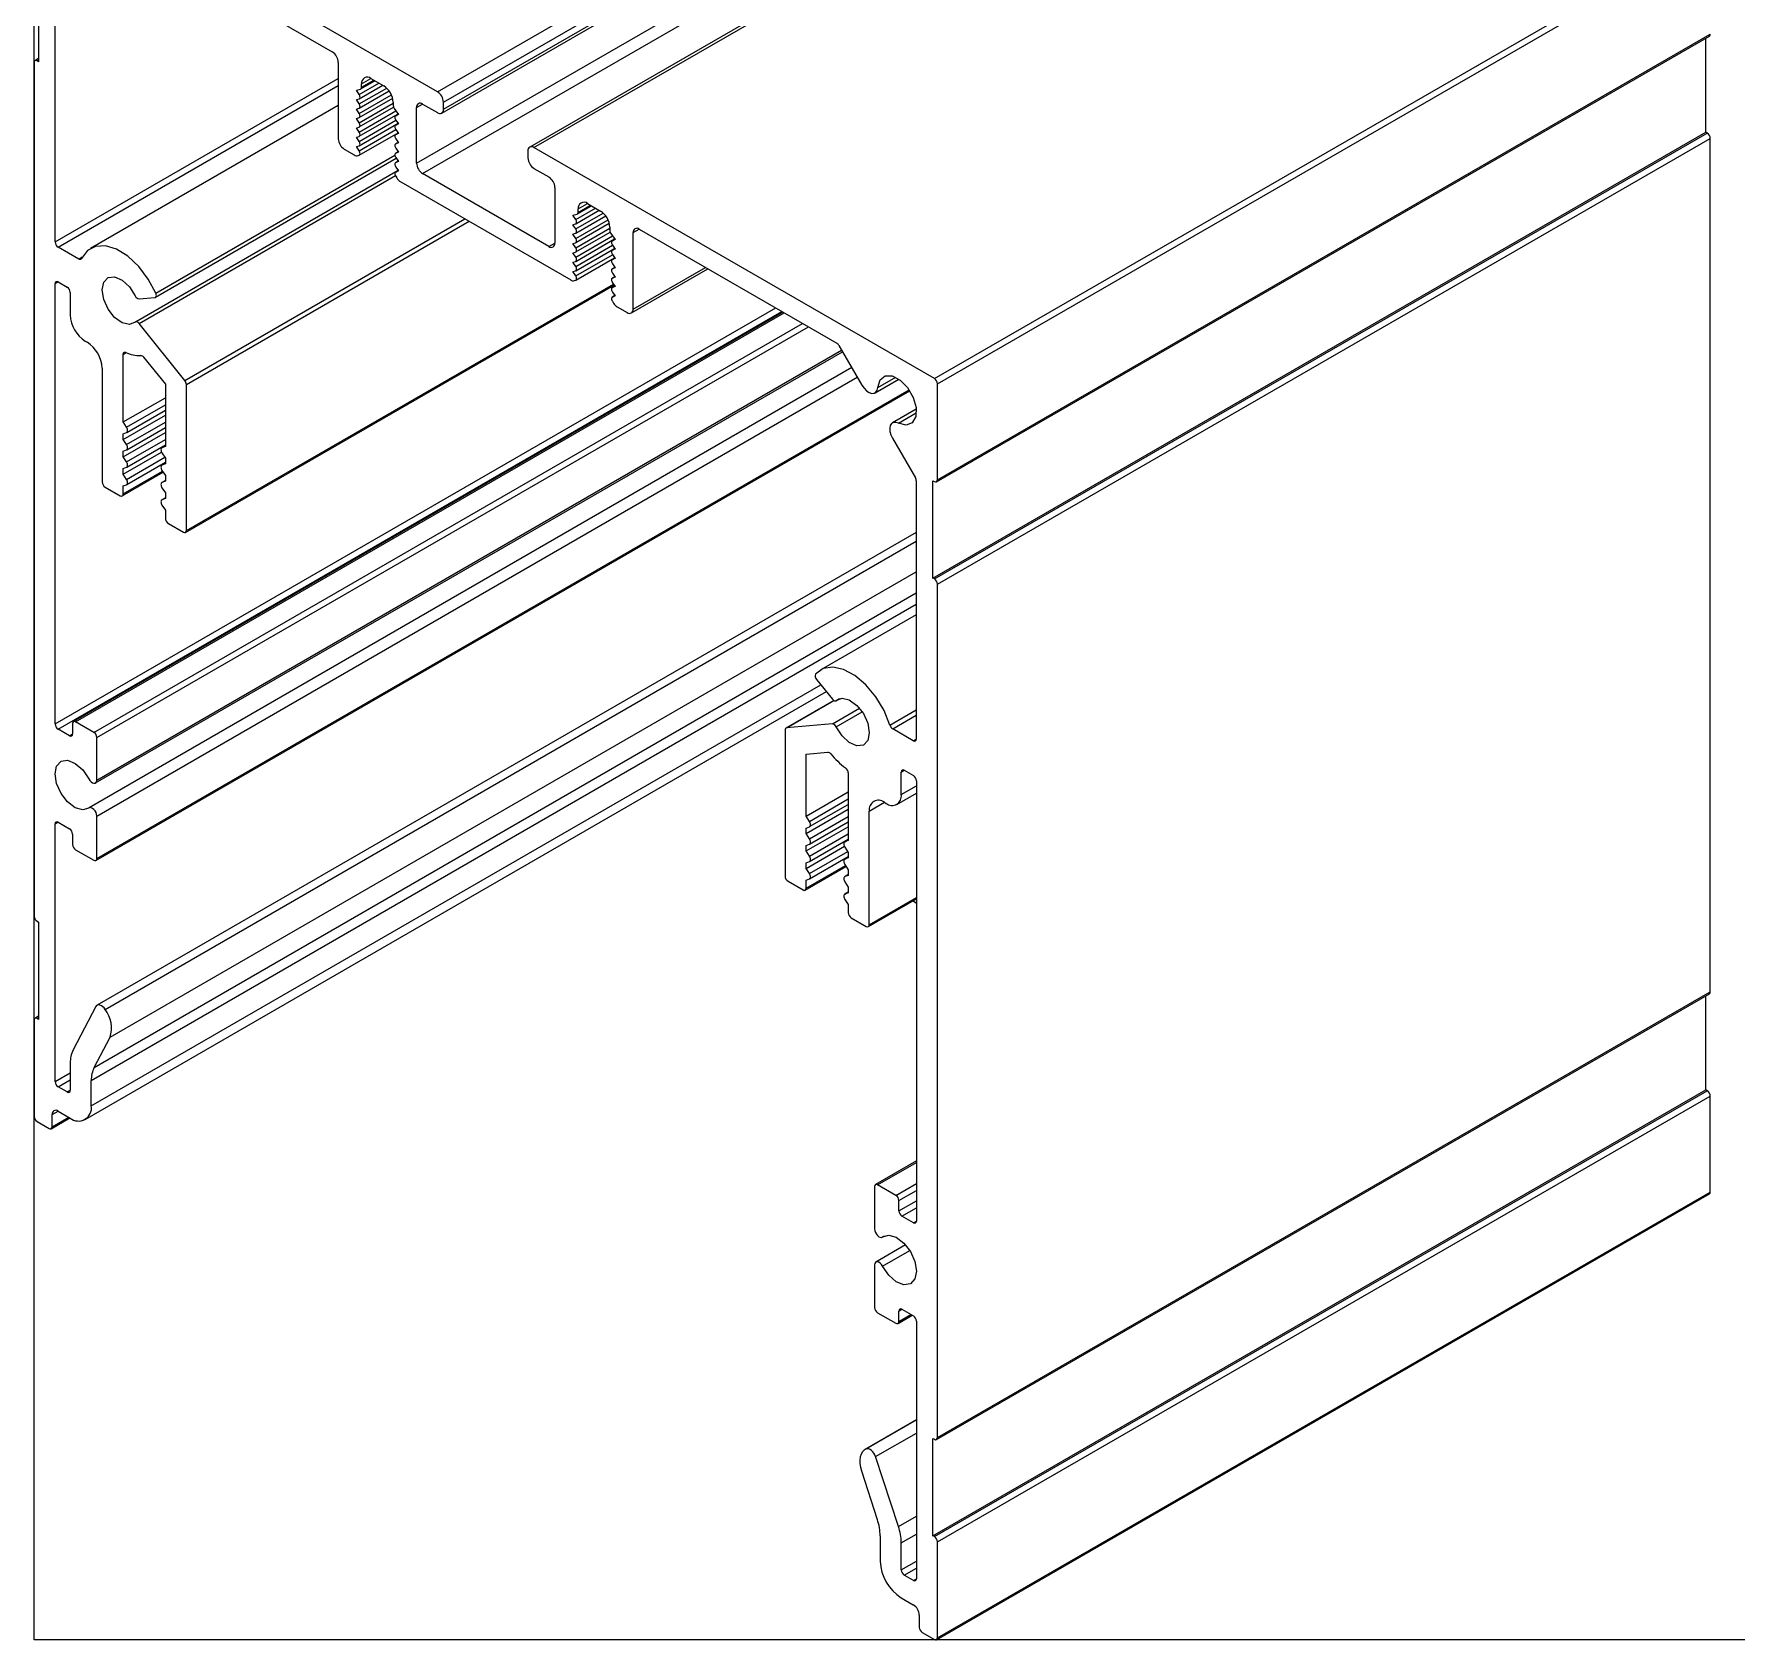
# Model space of a CAD drawing. Extents: x 0 to 6.26, y -8.99 to 0.
# Drawn here: x 0 to 3.999, y -8.991 to -5.219 of the extents above; entities that cross this region are included whole.
import ezdxf

# ---------------------------------------------------------------- set-up
doc = ezdxf.new("R2010")
doc.units = 0
doc.header["$LTSCALE"] = 0.5
doc.header["$MEASUREMENT"] = 0
doc.layers.add('Housing', color=150, linetype='CONTINUOUS')
doc.layers.add('Text-Unprinted', color=131, linetype='CONTINUOUS', plot=False)

msp = doc.modelspace()

# ---------------------------------------------------------------- linework, layer by layer
at = {"layer": 'Housing', "linetype": 'Continuous', "lineweight": 25, "transparency": 16777216}
for p, q in [((0.9473, -5.3548), (0.0071, -4.8121)), ((2.3419, -4.8054), (1.164, -5.4847)), ((1.174, -5.4857), (2.3476, -4.8086)), ((0.9473, -5.3548), (1.8378, -4.8411)), ((0.9614, -5.3793), (1.8366, -4.8744)), ((0.9573, -5.4048), (1.8339, -4.8991)), ((0.9614, -5.3957), (1.8373, -4.8903)), ((0.2362, -4.9933), (0.7003, -5.2612)), ((2.1142, -6.0285), (3.9294, -4.9816)), ((2.1213, -6.0407), (3.9364, -4.9938)), ((0.0106, -5.0558), (0.0106, -5.2844)), ((0.8982, -5.5225), (1.7245, -5.0458)), ((0.9124, -5.547), (1.7346, -5.0726)), ((0.0494, -5.7074), (0.0494, -5.1012)), ((2.1192, -6.2707), (3.9344, -5.2238)), ((2.1213, -6.2661), (3.9364, -5.2192)), ((3.9258, -5.4499), (3.9258, -5.2287)), ((0.0106, -5.277), (0.0021, -5.2819)), ((0, -5.2865), (0, -7.2907)), ((0.0071, -5.2824), (0.0106, -5.2803)), ((0.0106, -5.2844), (0.0071, -5.2824)), ((0.7144, -5.2857), (0.7144, -5.4653)), ((0.0494, -5.7074), (0.7144, -5.3235)), ((0.0565, -5.7196), (0.7144, -5.3398)), ((0.7568, -5.3512), (0.7669, -5.3483)), ((0.7634, -5.3613), (0.7568, -5.3512)), ((0.7634, -5.3613), (0.81, -5.3344)), ((0.7634, -5.3834), (0.8281, -5.346)), ((0.7637, -5.3712), (0.8187, -5.3394)), ((0.7637, -5.3932), (0.8339, -5.3527)), ((0.7675, -5.348), (0.8005, -5.329)), ((0.7691, -5.3362), (0.7911, -5.3235)), ((0.7691, -5.3443), (0.7981, -5.3276)), ((0.7691, -5.3443), (0.7691, -5.3362)), ((0.7911, -5.3235), (0.8216, -5.3411)), ((0.7144, -5.3867), (0.1325, -5.7226)), ((0.7568, -5.3733), (0.7631, -5.3714)), ((0.7634, -5.3834), (0.7568, -5.3733)), ((0.7568, -5.3953), (0.7631, -5.3935)), ((0.7634, -5.4054), (0.7568, -5.3953)), ((0.7634, -5.4054), (0.8392, -5.3616)), ((0.7634, -5.4275), (0.8435, -5.3812)), ((0.7637, -5.4152), (0.8422, -5.3699)), ((0.7637, -5.4373), (0.8442, -5.3908)), ((0.8435, -5.3791), (0.8435, -5.3873)), ((0.8458, -5.3938), (0.8558, -5.4084)), ((0.8982, -5.3918), (0.9124, -5.3837)), ((0.8982, -5.5225), (0.8982, -5.3918)), ((0.9124, -5.3837), (0.9473, -5.4038)), ((0.9614, -5.3957), (0.9614, -5.3793)), ((0.7568, -5.4173), (0.7631, -5.4155)), ((0.7634, -5.4275), (0.7568, -5.4173)), ((0.7568, -5.4394), (0.7631, -5.4375)), ((0.7634, -5.4495), (0.8498, -5.3996)), ((0.7634, -5.4716), (0.8498, -5.4217)), ((0.7637, -5.4593), (0.8547, -5.4068)), ((0.7637, -5.4814), (0.8547, -5.4288)), ((0.8552, -5.4075), (0.8489, -5.4111)), ((0.8552, -5.4295), (0.8489, -5.4331)), ((0.8493, -5.4109), (0.8552, -5.4075)), ((0.8558, -5.4084), (0.8493, -5.4109)), ((0.8493, -5.433), (0.8552, -5.4295)), ((0.8558, -5.4304), (0.8493, -5.433)), ((0.8495, -5.4213), (0.8558, -5.4304)), ((0.7634, -5.4495), (0.7568, -5.4394)), ((0.7568, -5.4614), (0.7631, -5.4596)), ((0.7634, -5.4716), (0.7568, -5.4614)), ((0.7634, -5.4936), (0.8498, -5.4437)), ((0.7637, -5.5034), (0.8547, -5.4509)), ((0.8552, -5.4516), (0.8489, -5.4552)), ((0.8552, -5.4736), (0.8489, -5.4772)), ((0.8493, -5.455), (0.8552, -5.4516)), ((0.8558, -5.4524), (0.8493, -5.455)), ((0.8493, -5.4771), (0.8552, -5.4736)), ((0.8558, -5.4745), (0.8493, -5.4771)), ((0.8495, -5.4433), (0.8558, -5.4524)), ((0.8495, -5.4654), (0.8558, -5.4745)), ((2.1107, -6.4968), (3.9258, -5.4499)), ((2.1142, -6.4988), (3.9294, -5.4519)), ((2.1213, -6.5111), (3.9364, -5.4642)), ((3.9294, -5.4519), (3.9258, -5.4499)), ((3.9364, -7.4684), (3.9364, -5.4642)), ((0.2851, -5.8375), (0.8506, -5.511)), ((0.2859, -5.8276), (0.8473, -5.5035)), ((0.7285, -5.4898), (0.7517, -5.5032)), ((0.7568, -5.4835), (0.7631, -5.4816)), ((0.7634, -5.4936), (0.7568, -5.4835)), ((0.7608, -5.5046), (0.7634, -5.5036)), ((0.8552, -5.4956), (0.8489, -5.4993)), ((0.8552, -5.5177), (0.8489, -5.5213)), ((0.8493, -5.4991), (0.8552, -5.4957)), ((0.8558, -5.4965), (0.8493, -5.4991)), ((0.8493, -5.5212), (0.8552, -5.5177)), ((0.8558, -5.5186), (0.8493, -5.5212)), ((0.8495, -5.4874), (0.8558, -5.4965)), ((0.8495, -5.5095), (0.8558, -5.5186)), ((1.1599, -5.4939), (1.1599, -5.5102)), ((2.1142, -6.0285), (1.174, -5.4857)), ((0.855, -5.5394), (0.2381, -5.8955)), ((0.2466, -5.8991), (0.8484, -5.5517)), ((0.8552, -5.5397), (0.8489, -5.5434)), ((0.8493, -5.5432), (0.8552, -5.5398)), ((0.8558, -5.5406), (0.8493, -5.5432)), ((0.8493, -5.5532), (0.8519, -5.5572)), ((0.8495, -5.5315), (0.8558, -5.5406)), ((1.2089, -5.7182), (0.9124, -5.547)), ((1.174, -5.5347), (1.2089, -5.5549)), ((0.861, -5.5663), (1.2604, -5.7968)), ((1.2231, -5.5794), (1.2231, -5.71)), ((1.272, -5.655), (1.3186, -5.6281)), ((1.2724, -5.6648), (1.3273, -5.6331)), ((1.2762, -5.6417), (1.3092, -5.6226)), ((1.2778, -5.6298), (1.2997, -5.6172)), ((1.2778, -5.638), (1.3068, -5.6213)), ((1.2778, -5.638), (1.2778, -5.6298)), ((1.2997, -5.6172), (1.3303, -5.6348)), ((0.3543, -6.033), (1.0118, -5.6534)), ((0.3578, -6.0421), (1.0215, -5.6589)), ((1.2655, -5.6449), (1.2756, -5.6419)), ((1.272, -5.655), (1.2655, -5.6449)), ((1.2655, -5.6669), (1.2718, -5.6651)), ((1.272, -5.677), (1.2655, -5.6669)), ((1.272, -5.677), (1.3367, -5.6397)), ((1.272, -5.6991), (1.3479, -5.6553)), ((1.272, -5.7211), (1.3522, -5.6748)), ((1.2724, -5.6869), (1.3426, -5.6463)), ((1.2724, -5.7089), (1.3509, -5.6636)), ((1.3522, -5.6727), (1.3522, -5.6809)), ((1.4069, -5.6855), (1.4211, -5.6773)), ((1.4211, -5.6773), (1.8851, -5.9452)), ((1.2089, -5.7182), (1.2231, -5.71)), ((1.2655, -5.689), (1.2718, -5.6871)), ((1.272, -5.6991), (1.2655, -5.689)), ((1.2655, -5.711), (1.2718, -5.7092)), ((1.272, -5.7211), (1.2655, -5.711)), ((1.272, -5.7432), (1.3585, -5.6933)), ((1.272, -5.7652), (1.3585, -5.7153)), ((1.2724, -5.7309), (1.3529, -5.6845)), ((1.2724, -5.753), (1.3634, -5.7004)), ((1.3544, -5.6874), (1.3645, -5.702)), ((1.3639, -5.7011), (1.3576, -5.7047)), ((1.358, -5.7046), (1.3639, -5.7011)), ((1.3645, -5.702), (1.358, -5.7046)), ((1.3582, -5.7149), (1.3645, -5.7241)), ((1.4069, -5.8651), (1.4069, -5.6855)), ((0.1049, -5.7476), (0.0565, -5.7196)), ((0.1049, -5.7476), (0.1133, -5.7427)), ((1.2655, -5.733), (1.2718, -5.7312)), ((1.272, -5.7432), (1.2655, -5.733)), ((1.2655, -5.7551), (1.2718, -5.7532)), ((1.272, -5.7652), (1.2655, -5.7551)), ((1.272, -5.7873), (1.3585, -5.7374)), ((1.2724, -5.775), (1.3634, -5.7225)), ((1.2724, -5.7971), (1.3634, -5.7445)), ((1.3639, -5.7232), (1.3576, -5.7268)), ((1.3639, -5.7452), (1.3576, -5.7488)), ((1.358, -5.7266), (1.3639, -5.7232)), ((1.3645, -5.7241), (1.358, -5.7266)), ((1.358, -5.7487), (1.3639, -5.7452)), ((1.3645, -5.7461), (1.358, -5.7487)), ((1.3582, -5.737), (1.3645, -5.7461)), ((1.2655, -5.7771), (1.2718, -5.7753)), ((1.272, -5.7873), (1.2655, -5.7771)), ((1.2694, -5.7983), (1.272, -5.7973)), ((1.3639, -5.7673), (1.3576, -5.7709)), ((1.3639, -5.7893), (1.3576, -5.7929)), ((1.358, -5.7707), (1.3639, -5.7673)), ((1.3645, -5.7681), (1.358, -5.7707)), ((1.358, -5.7928), (1.3639, -5.7893)), ((1.3645, -5.7902), (1.358, -5.7928)), ((1.3582, -5.759), (1.3645, -5.7681)), ((1.3582, -5.7811), (1.3645, -5.7902)), ((1.4028, -5.8743), (1.5825, -5.7705)), ((1.4069, -5.8651), (1.5767, -5.7671)), ((0.0494, -5.8053), (0.0565, -5.8013)), ((0.0494, -6.8393), (0.0494, -5.8053)), ((0.0565, -5.8013), (0.0778, -5.8135)), ((0.0849, -5.8258), (0.0849, -5.8789)), ((0.2466, -5.8413), (0.2836, -5.838)), ((0.3557, -6.3897), (1.3621, -5.8087)), ((0.3578, -6.3851), (1.3604, -5.8063)), ((1.3639, -5.8113), (1.3576, -5.815)), ((1.3639, -5.8334), (1.3576, -5.837)), ((1.358, -5.8148), (1.3639, -5.8114)), ((1.3645, -5.8122), (1.358, -5.8148)), ((1.358, -5.8368), (1.3639, -5.8334)), ((1.3645, -5.8343), (1.358, -5.8368)), ((1.3582, -5.8031), (1.3645, -5.8122)), ((1.3582, -5.8252), (1.3645, -5.8343)), ((0.0494, -6.8393), (1.7416, -5.8624)), ((0.0565, -6.8515), (1.7558, -5.8705)), ((1.7585, -5.8721), (0.0925, -6.8339)), ((0.0975, -6.8344), (1.7614, -5.8738)), ((1.358, -5.8469), (1.3606, -5.8509)), ((1.3696, -5.8599), (1.3928, -5.8733)), ((0.1403, -6.8592), (1.8043, -5.8986)), ((0.1474, -6.8714), (1.8185, -5.9067)), ((0.3543, -6.033), (0.2466, -5.8991)), ((0.1202, -5.9401), (0.1245, -5.9425)), ((1.8901, -5.9505), (1.9441, -6.0439)), ((0.1443, -6.978), (1.8986, -5.9652)), ((0.1474, -6.9711), (1.8964, -5.9614)), ((0.2093, -5.9714), (0.2164, -5.9673)), ((0.2093, -6.1303), (0.2093, -5.9714)), ((0.2573, -5.9784), (0.3083, -6.0418)), ((1.9202, -6.0027), (0.1293, -7.0366)), ((0.1474, -7.0557), (1.9331, -6.0249)), ((0.1598, -6.0038), (0.1598, -6.2708)), ((1.9751, -6.0618), (2.0309, -6.0296)), ((1.9814, -6.0494), (2.0234, -6.0252)), ((0.1453, -7.16), (2.0563, -6.0568)), ((0.1474, -7.1554), (2.0547, -6.0544)), ((0.2093, -6.1303), (0.3083, -6.0732)), ((0.3083, -6.0418), (0.3083, -6.1875)), ((0.3578, -6.3851), (0.3578, -6.0421)), ((2.1213, -6.2661), (2.1213, -6.0407)), ((0.2093, -6.1712), (0.3083, -6.114)), ((0.2172, -6.1425), (0.3083, -6.0899)), ((0.2176, -6.1548), (0.3083, -6.1025)), ((2.0716, -6.1002), (2.0158, -6.1324)), ((2.0298, -6.1331), (2.0717, -6.1089)), ((0.2172, -6.1425), (0.2093, -6.1303)), ((0.2093, -6.212), (0.3083, -6.1548)), ((0.2093, -6.1581), (0.2172, -6.155)), ((0.2093, -6.1712), (0.2093, -6.1581)), ((0.2172, -6.1833), (0.3083, -6.1307)), ((0.2176, -6.1956), (0.3083, -6.1433)), ((0.2172, -6.1833), (0.2093, -6.1712)), ((0.2093, -6.1989), (0.2172, -6.1959)), ((0.2172, -6.2242), (0.3083, -6.1716)), ((0.2176, -6.2365), (0.3083, -6.1841)), ((0.3083, -6.186), (0.3, -6.1908)), ((0.3004, -6.1906), (0.3083, -6.186)), ((0.3083, -6.1875), (0.3004, -6.1906)), ((2.0158, -6.1682), (2.0698, -6.2617)), ((0.2093, -6.212), (0.2093, -6.1989)), ((0.2093, -6.2528), (0.2992, -6.2009)), ((0.2172, -6.2242), (0.2093, -6.212)), ((0.2093, -6.2398), (0.2172, -6.2367)), ((0.2172, -6.265), (0.3069, -6.2132)), ((0.2176, -6.2773), (0.3083, -6.2249)), ((0.3083, -6.2268), (0.3, -6.2316)), ((0.3004, -6.2031), (0.3083, -6.2153)), ((0.3004, -6.2314), (0.3083, -6.2269)), ((0.3083, -6.2283), (0.3004, -6.2314)), ((0.3083, -6.2153), (0.3083, -6.2283)), ((0.2072, -6.3039), (0.3034, -6.2485)), ((0.2093, -6.2528), (0.2093, -6.2398)), ((0.2093, -6.2994), (0.3018, -6.246)), ((0.2172, -6.265), (0.2093, -6.2528)), ((0.2093, -6.2806), (0.2172, -6.2775)), ((0.3083, -6.2676), (0.3, -6.2724)), ((0.3004, -6.2439), (0.3083, -6.2561)), ((0.3004, -6.2722), (0.3083, -6.2677)), ((0.3083, -6.2691), (0.3004, -6.2722)), ((0.3083, -6.2561), (0.3083, -6.2691)), ((2.0718, -6.2686), (2.0718, -6.8749)), ((2.1107, -6.2682), (2.1142, -6.2702)), ((2.1107, -6.4968), (2.1107, -6.2682)), ((0.1669, -6.283), (0.2022, -6.3035)), ((0.2093, -6.2994), (0.2093, -6.2806)), ((0.3083, -6.3085), (0.3, -6.3133)), ((0.3004, -6.2847), (0.3083, -6.2969)), ((0.3004, -6.3131), (0.3083, -6.3085)), ((0.3083, -6.31), (0.3004, -6.3131)), ((0.3083, -6.2969), (0.3083, -6.31)), ((0.3004, -6.3256), (0.3083, -6.3377)), ((0.3083, -6.3377), (0.3083, -6.3565)), ((2.0718, -6.3895), (0.148, -7.5002)), ((0.3154, -6.3688), (0.3507, -6.3892)), ((0.1669, -7.5101), (2.0718, -6.4104)), ((0.1784, -7.5752), (2.0718, -6.4822)), ((2.1142, -6.4988), (2.1107, -6.4968)), ((2.1213, -8.5153), (2.1213, -6.5111)), ((0.1344, -7.677), (2.0718, -6.5585)), ((0.141, -7.6463), (2.0718, -6.5317)), ((2.0718, -6.5829), (1.8473, -6.7125)), ((0.1344, -7.7365), (1.8476, -6.7474)), ((1.8377, -6.7352), (1.8747, -6.7811)), ((0.1198, -7.7685), (1.8606, -6.7636)), ((1.878, -6.7841), (1.7656, -6.849)), ((1.7671, -6.8486), (1.8783, -6.7843)), ((1.8832, -6.7848), (1.8916, -6.7799)), ((1.8838, -6.7843), (1.8912, -6.78)), ((0.1403, -6.8592), (0.0975, -6.8344)), ((1.8747, -6.8389), (1.9382, -6.8023)), ((1.8838, -6.8462), (1.9448, -6.811)), ((2.0099, -6.8423), (2.0718, -6.8066)), ((2.0164, -6.851), (2.0718, -6.819)), ((0.0833, -6.867), (0.0565, -6.8515)), ((0.0833, -6.867), (0.0904, -6.8629)), ((0.0904, -6.8385), (0.0904, -6.8629)), ((0.1474, -6.9711), (0.1474, -6.8714)), ((1.7635, -6.8536), (1.7635, -7.1966)), ((1.8747, -6.8389), (1.7671, -6.8486)), ((2.0648, -6.8789), (2.0164, -6.851)), ((2.0648, -6.8789), (2.0718, -6.8749)), ((1.813, -6.9105), (1.864, -6.9059)), ((1.813, -7.0562), (1.813, -6.9105)), ((1.912, -6.9544), (1.912, -7.1133)), ((2.0365, -6.9524), (2.0435, -6.9483)), ((2.0365, -7.0055), (2.0365, -6.9524)), ((2.0435, -6.9483), (2.0649, -6.9607)), ((2.0365, -7.0055), (2.072, -6.985)), ((2.072, -6.9729), (2.072, -8.0069)), ((1.813, -7.0562), (1.912, -6.999)), ((1.8209, -7.0683), (1.912, -7.0157)), ((1.8213, -7.0806), (1.912, -7.0283)), ((1.9615, -7.0439), (1.9969, -7.0235)), ((1.9969, -7.0235), (2.0011, -7.0259)), ((2.0261, -7.0284), (2.072, -7.0019)), ((0.0494, -7.0744), (0.0565, -7.0703)), ((0.0494, -7.6793), (0.0494, -7.0744)), ((0.0565, -7.0703), (0.0833, -7.0858)), ((0.1474, -7.1554), (0.1474, -7.0557)), ((1.813, -7.097), (1.912, -7.0398)), ((1.8209, -7.0683), (1.813, -7.0562)), ((1.8209, -7.1091), (1.912, -7.0565)), ((1.8213, -7.1214), (1.912, -7.0691)), ((1.9615, -7.3109), (1.9615, -7.0439)), ((0.0904, -7.0981), (0.0904, -7.1225)), ((1.813, -7.1378), (1.912, -7.0807)), ((1.813, -7.0839), (1.8209, -7.0808)), ((1.813, -7.097), (1.813, -7.0839)), ((1.8209, -7.1091), (1.813, -7.097)), ((1.8209, -7.15), (1.912, -7.0974)), ((1.8213, -7.1623), (1.912, -7.1099)), ((1.912, -7.1118), (1.9037, -7.1166)), ((1.9041, -7.1164), (1.912, -7.1118)), ((1.912, -7.1133), (1.9041, -7.1164)), ((0.0975, -7.1347), (0.1403, -7.1595)), ((1.813, -7.1247), (1.8209, -7.1217)), ((1.813, -7.1378), (1.813, -7.1247)), ((1.813, -7.1786), (1.903, -7.1267)), ((1.8209, -7.15), (1.813, -7.1378)), ((1.8209, -7.1908), (1.9107, -7.139)), ((1.8213, -7.2031), (1.912, -7.1508)), ((1.912, -7.1526), (1.9037, -7.1574)), ((1.9041, -7.1289), (1.912, -7.1411)), ((1.9041, -7.1572), (1.912, -7.1527)), ((1.912, -7.1541), (1.9041, -7.1572)), ((1.912, -7.1411), (1.912, -7.1541)), ((1.811, -7.2298), (1.9071, -7.1743)), ((1.813, -7.1656), (1.8209, -7.1625)), ((1.813, -7.1786), (1.813, -7.1656)), ((1.813, -7.2252), (1.9055, -7.1718)), ((1.8209, -7.1908), (1.813, -7.1786)), ((1.912, -7.1934), (1.9037, -7.1983)), ((1.9041, -7.1697), (1.912, -7.1819)), ((1.9041, -7.198), (1.912, -7.1935)), ((1.912, -7.195), (1.9041, -7.198)), ((1.912, -7.1819), (1.912, -7.195)), ((1.7706, -7.2088), (1.806, -7.2293)), ((1.813, -7.2064), (1.8209, -7.2033)), ((1.813, -7.2252), (1.813, -7.2064)), ((1.912, -7.2343), (1.9037, -7.2391)), ((1.9041, -7.2105), (1.912, -7.2227)), ((1.9041, -7.2389), (1.912, -7.2343)), ((1.912, -7.2358), (1.9041, -7.2389)), ((1.912, -7.2227), (1.912, -7.2358)), ((1.9041, -7.2514), (1.912, -7.2635)), ((1.912, -7.2635), (1.912, -7.2823)), ((1.9594, -7.3155), (2.072, -7.2505)), ((1.9615, -7.3109), (2.072, -7.2471)), ((2.0643, -7.2549), (2.072, -7.2601)), ((0.0071, -7.3029), (0.0106, -7.305)), ((0.0106, -7.305), (0.0106, -7.5336)), ((1.9191, -7.2946), (1.9544, -7.315)), ((2.1192, -8.5199), (3.9344, -7.473)), ((2.1213, -8.5153), (3.9364, -7.4684)), ((3.9258, -7.6991), (3.9258, -7.4779)), ((0.1451, -7.5032), (0.0915, -7.6051)), ((0, -7.5356), (0, -7.761)), ((0.0106, -7.5261), (0.0021, -7.5311)), ((0.0071, -7.5315), (0.0106, -7.5295)), ((0.0106, -7.5336), (0.0071, -7.5315)), ((0.141, -7.6463), (0.1784, -7.5752)), ((0.0849, -7.6358), (0.0849, -7.6997)), ((0.0494, -7.6793), (0.0849, -7.6588)), ((0.0565, -7.6915), (0.0849, -7.6752)), ((0.1344, -7.7365), (0.1344, -7.677)), ((0.0778, -7.7038), (0.0565, -7.6915)), ((0.0778, -7.7038), (0.0849, -7.6997)), ((2.1107, -8.746), (3.9258, -7.6991)), ((2.1142, -8.748), (3.9294, -7.7011)), ((2.1213, -8.7602), (3.9364, -7.7133)), ((3.9294, -7.7011), (3.9258, -7.6991)), ((3.9364, -7.9387), (3.9364, -7.7133)), ((0.0424, -7.7569), (0.0566, -7.7487)), ((0.0424, -7.7855), (0.0424, -7.7569)), ((0.0566, -7.7487), (0.0849, -7.7651)), ((0.0071, -7.7732), (0.0354, -7.7896)), ((0.0404, -7.7901), (0.0843, -7.7647)), ((0.0424, -7.7855), (0.0813, -7.763)), ((2.072, -7.8658), (1.976, -7.9212)), ((1.981, -7.9217), (2.072, -7.8692)), ((1.9739, -7.9258), (1.9739, -8.0255)), ((2.0239, -7.9465), (1.981, -7.9217)), ((2.0239, -7.9465), (2.072, -7.9187)), ((2.0309, -7.9587), (2.072, -7.935)), ((2.1192, -8.9902), (3.9344, -7.9433)), ((2.1213, -8.9856), (3.9364, -7.9387)), ((2.0309, -7.9832), (2.0309, -7.9587)), ((2.0309, -7.9832), (2.072, -7.9595)), ((2.038, -7.9954), (2.072, -7.9758)), ((2.0649, -8.0109), (2.038, -7.9954)), ((2.0649, -8.0109), (2.072, -8.0069)), ((2.0467, -8.063), (1.977, -8.1032)), ((1.992, -8.0447), (1.9973, -8.0416)), ((1.9925, -8.0443), (1.9971, -8.0417)), ((1.9925, -8.1128), (2.0564, -8.076)), ((1.9739, -8.1101), (1.9739, -8.2098)), ((1.981, -8.2221), (2.0239, -8.2468)), ((2.0289, -8.2473), (2.0621, -8.2281)), ((2.0309, -8.2183), (2.038, -8.2142)), ((2.0309, -8.2427), (2.0309, -8.2183)), ((2.0309, -8.2427), (2.0592, -8.2264)), ((2.038, -8.2142), (2.0649, -8.2298)), ((2.072, -8.242), (2.072, -8.8469)), ((2.072, -8.4737), (1.9514, -8.5434)), ((1.9544, -8.5419), (2.072, -8.4741)), ((1.9762, -8.5602), (2.072, -8.5049)), ((2.1107, -8.5173), (2.1142, -8.5194)), ((2.1107, -8.746), (2.1107, -8.5173)), ((1.9429, -8.5939), (1.9803, -8.7082)), ((2.0298, -8.7241), (1.9762, -8.5602)), ((2.0298, -8.7241), (2.072, -8.6998)), ((1.987, -8.7465), (1.987, -8.806)), ((2.0365, -8.7624), (2.072, -8.7419)), ((2.1142, -8.748), (2.1107, -8.746)), ((2.0365, -8.8264), (2.0365, -8.7624)), ((2.1213, -8.9856), (2.1213, -8.7602)), ((2.0365, -8.8264), (2.072, -8.8059)), ((2.0435, -8.8386), (2.072, -8.8222)), ((2.0649, -8.851), (2.0435, -8.8386)), ((2.0649, -8.851), (2.072, -8.8469)), ((2.0365, -8.8917), (2.0648, -8.908)), ((2.0789, -8.9325), (2.0789, -8.9611)), ((2.086, -8.9734), (2.1142, -8.9897))]:
    msp.add_line(p, q, dxfattribs=at)
at = {"layer": 'Housing', "linetype": 'Continuous', "lineweight": 25, "transparency": 16777216, "flags": 128}
for points in [[(0.7631, -5.3714), (0.7641, -5.3709), (0.7648, -5.3701), (0.7652, -5.369), (0.7654, -5.3677), (0.7653, -5.3661), (0.7649, -5.3645), (0.7642, -5.3629), (0.7634, -5.3613)], [(0.7631, -5.3935), (0.7641, -5.393), (0.7648, -5.3922), (0.7652, -5.3911), (0.7654, -5.3897), (0.7653, -5.3882), (0.7649, -5.3866), (0.7642, -5.3849), (0.7634, -5.3834)], [(0.7631, -5.4155), (0.7641, -5.415), (0.7648, -5.4142), (0.7652, -5.4131), (0.7654, -5.4118), (0.7653, -5.4102), (0.7649, -5.4086), (0.7642, -5.407), (0.7634, -5.4054)], [(0.7631, -5.4375), (0.7641, -5.4371), (0.7648, -5.4363), (0.7652, -5.4351), (0.7654, -5.4338), (0.7653, -5.4323), (0.7649, -5.4307), (0.7642, -5.429), (0.7634, -5.4275)], [(0.8493, -5.4109), (0.8484, -5.4115), (0.8478, -5.4124), (0.8474, -5.4135), (0.8473, -5.4149), (0.8474, -5.4165), (0.8479, -5.4181), (0.8486, -5.4197), (0.8495, -5.4213)], [(0.8493, -5.433), (0.8484, -5.4335), (0.8478, -5.4344), (0.8474, -5.4356), (0.8473, -5.437), (0.8474, -5.4385), (0.8479, -5.4402), (0.8486, -5.4418), (0.8495, -5.4433)], [(0.7631, -5.4596), (0.7641, -5.4591), (0.7648, -5.4583), (0.7652, -5.4572), (0.7654, -5.4558), (0.7653, -5.4543), (0.7649, -5.4527), (0.7642, -5.4511), (0.7634, -5.4495)], [(0.7631, -5.4816), (0.7641, -5.4812), (0.7648, -5.4804), (0.7652, -5.4792), (0.7654, -5.4779), (0.7653, -5.4764), (0.7649, -5.4748), (0.7642, -5.4731), (0.7634, -5.4716)], [(0.8493, -5.455), (0.8484, -5.4556), (0.8478, -5.4565), (0.8474, -5.4576), (0.8473, -5.459), (0.8474, -5.4606), (0.8479, -5.4622), (0.8486, -5.4638), (0.8495, -5.4654)], [(0.8493, -5.4771), (0.8484, -5.4776), (0.8478, -5.4785), (0.8474, -5.4797), (0.8473, -5.4811), (0.8474, -5.4826), (0.8479, -5.4842), (0.8486, -5.4859), (0.8495, -5.4874)], [(0.7634, -5.5036), (0.7642, -5.5031), (0.7649, -5.5022), (0.7653, -5.5011), (0.7654, -5.4998), (0.7653, -5.4983), (0.7649, -5.4967), (0.7642, -5.4951), (0.7634, -5.4936)], [(0.8493, -5.4991), (0.8484, -5.4997), (0.8478, -5.5005), (0.8474, -5.5017), (0.8473, -5.5031), (0.8474, -5.5047), (0.8479, -5.5063), (0.8486, -5.5079), (0.8495, -5.5095)], [(0.8493, -5.5212), (0.8484, -5.5217), (0.8478, -5.5226), (0.8474, -5.5238), (0.8473, -5.5252), (0.8474, -5.5267), (0.8479, -5.5283), (0.8486, -5.53), (0.8495, -5.5315)], [(0.8493, -5.5432), (0.8484, -5.5437), (0.8478, -5.5446), (0.8474, -5.5457), (0.8473, -5.547), (0.8474, -5.5485), (0.8478, -5.5501), (0.8484, -5.5517), (0.8493, -5.5532)], [(1.2718, -5.6651), (1.2727, -5.6646), (1.2734, -5.6638), (1.2739, -5.6627), (1.2741, -5.6613), (1.2739, -5.6598), (1.2736, -5.6582), (1.2729, -5.6565), (1.272, -5.655)], [(1.2718, -5.6871), (1.2727, -5.6866), (1.2734, -5.6858), (1.2739, -5.6847), (1.2741, -5.6834), (1.2739, -5.6818), (1.2736, -5.6802), (1.2729, -5.6786), (1.272, -5.677)], [(0.2859, -5.8276), (0.2681, -5.7945), (0.2457, -5.765), (0.2203, -5.7411), (0.1937, -5.7246), (0.1678, -5.7166), (0.1444, -5.7178), (0.1251, -5.7279), (0.1114, -5.7464)], [(1.2718, -5.7092), (1.2727, -5.7087), (1.2734, -5.7079), (1.2739, -5.7068), (1.2741, -5.7054), (1.2739, -5.7039), (1.2736, -5.7023), (1.2729, -5.7006), (1.272, -5.6991)], [(1.358, -5.7046), (1.3571, -5.7051), (1.3564, -5.706), (1.356, -5.7072), (1.3559, -5.7086), (1.3561, -5.7101), (1.3566, -5.7118), (1.3573, -5.7134), (1.3582, -5.7149)], [(0.1114, -5.7464), (0.1109, -5.7471), (0.1103, -5.7478), (0.1096, -5.7482), (0.1088, -5.7485), (0.1079, -5.7485), (0.107, -5.7484), (0.106, -5.7481), (0.1049, -5.7476)], [(1.2718, -5.7312), (1.2727, -5.7307), (1.2734, -5.7299), (1.2739, -5.7288), (1.2741, -5.7275), (1.2739, -5.7259), (1.2736, -5.7243), (1.2729, -5.7227), (1.272, -5.7211)], [(1.2718, -5.7532), (1.2727, -5.7528), (1.2734, -5.752), (1.2739, -5.7508), (1.2741, -5.7495), (1.2739, -5.748), (1.2736, -5.7464), (1.2729, -5.7447), (1.272, -5.7432)], [(1.358, -5.7266), (1.3571, -5.7272), (1.3564, -5.7281), (1.356, -5.7292), (1.3559, -5.7306), (1.3561, -5.7322), (1.3566, -5.7338), (1.3573, -5.7354), (1.3582, -5.737)], [(1.358, -5.7487), (1.3571, -5.7492), (1.3564, -5.7501), (1.356, -5.7513), (1.3559, -5.7527), (1.3561, -5.7542), (1.3566, -5.7559), (1.3573, -5.7575), (1.3582, -5.759)], [(0.2375, -5.8959), (0.2239, -5.9013), (0.2068, -5.8973), (0.1891, -5.8845), (0.1738, -5.8651), (0.1635, -5.8423), (0.1598, -5.8201), (0.1635, -5.802), (0.1738, -5.7912), (0.1891, -5.7895), (0.2068, -5.7971), (0.2239, -5.8129), (0.2375, -5.834)], [(1.2718, -5.7753), (1.2727, -5.7748), (1.2734, -5.774), (1.2739, -5.7729), (1.2741, -5.7715), (1.2739, -5.77), (1.2736, -5.7684), (1.2729, -5.7668), (1.272, -5.7652)], [(1.272, -5.7973), (1.2729, -5.7967), (1.2735, -5.7959), (1.2739, -5.7948), (1.2741, -5.7934), (1.2739, -5.7919), (1.2735, -5.7904), (1.2729, -5.7888), (1.272, -5.7873)], [(1.358, -5.7707), (1.3571, -5.7713), (1.3564, -5.7722), (1.356, -5.7733), (1.3559, -5.7747), (1.3561, -5.7763), (1.3566, -5.7779), (1.3573, -5.7795), (1.3582, -5.7811)], [(1.358, -5.7928), (1.3571, -5.7933), (1.3564, -5.7942), (1.356, -5.7954), (1.3559, -5.7968), (1.3561, -5.7983), (1.3566, -5.7999), (1.3573, -5.8016), (1.3582, -5.8031)], [(0.2836, -5.838), (0.2848, -5.8377), (0.2857, -5.837), (0.2865, -5.836), (0.2869, -5.8347), (0.2871, -5.8331), (0.287, -5.8314), (0.2866, -5.8295), (0.2859, -5.8276)], [(1.358, -5.8148), (1.3571, -5.8154), (1.3564, -5.8162), (1.356, -5.8174), (1.3559, -5.8188), (1.3561, -5.8204), (1.3566, -5.822), (1.3573, -5.8236), (1.3582, -5.8252)], [(1.358, -5.8368), (1.3571, -5.8374), (1.3565, -5.8382), (1.3561, -5.8394), (1.3559, -5.8407), (1.3561, -5.8422), (1.3565, -5.8438), (1.3571, -5.8453), (1.358, -5.8469)], [(0.2466, -5.8991), (0.2455, -5.8978), (0.2443, -5.8968), (0.243, -5.8959), (0.2418, -5.8953), (0.2406, -5.895), (0.2394, -5.895), (0.2384, -5.8953), (0.2375, -5.8959)], [(0.2093, -5.9714), (0.2094, -5.97), (0.2098, -5.9688), (0.2103, -5.9678), (0.2111, -5.967), (0.212, -5.9666), (0.2131, -5.9664), (0.2143, -5.9665), (0.2155, -5.9669)], [(1.9814, -6.0494), (1.9866, -6.0316), (1.9985, -6.0219), (2.0152, -6.022), (2.0339, -6.0318), (2.0513, -6.0496), (2.0645, -6.0725), (2.0712, -6.0965), (2.0704, -6.1175), (2.0621, -6.132), (2.0477, -6.1375), (2.0298, -6.1331)], [(1.9441, -6.0439), (1.9491, -6.0511), (1.9549, -6.057), (1.9611, -6.0611), (1.9672, -6.0631), (1.9727, -6.0628), (1.9771, -6.0603), (1.9801, -6.0557), (1.9814, -6.0494)], [(0.2172, -6.155), (0.2182, -6.1544), (0.219, -6.1533), (0.2195, -6.1519), (0.2197, -6.1502), (0.2195, -6.1484), (0.219, -6.1464), (0.2182, -6.1444), (0.2172, -6.1425)], [(2.0298, -6.1331), (2.0237, -6.1311), (2.0182, -6.1314), (2.0138, -6.1339), (2.0108, -6.1385), (2.0094, -6.1448), (2.0099, -6.1523), (2.0121, -6.1603), (2.0158, -6.1682)], [(0.2172, -6.1959), (0.2182, -6.1952), (0.219, -6.1941), (0.2195, -6.1927), (0.2197, -6.1911), (0.2195, -6.1892), (0.219, -6.1872), (0.2182, -6.1852), (0.2172, -6.1833)], [(0.3004, -6.1906), (0.2994, -6.1912), (0.2986, -6.1923), (0.2981, -6.1937), (0.2979, -6.1954), (0.2981, -6.1972), (0.2986, -6.1992), (0.2994, -6.2012), (0.3004, -6.2031)], [(0.2172, -6.2367), (0.2182, -6.236), (0.219, -6.2349), (0.2195, -6.2336), (0.2197, -6.2319), (0.2195, -6.23), (0.219, -6.228), (0.2182, -6.2261), (0.2172, -6.2242)], [(0.3004, -6.2314), (0.2994, -6.2321), (0.2986, -6.2331), (0.2981, -6.2345), (0.2979, -6.2362), (0.2981, -6.2381), (0.2986, -6.24), (0.2994, -6.242), (0.3004, -6.2439)], [(0.2172, -6.2775), (0.2182, -6.2768), (0.219, -6.2758), (0.2195, -6.2744), (0.2197, -6.2727), (0.2195, -6.2708), (0.219, -6.2689), (0.2182, -6.2669), (0.2172, -6.265)], [(0.3004, -6.2722), (0.2994, -6.2729), (0.2986, -6.274), (0.2981, -6.2754), (0.2979, -6.277), (0.2981, -6.2789), (0.2986, -6.2809), (0.2994, -6.2828), (0.3004, -6.2847)], [(0.3004, -6.3131), (0.2994, -6.3137), (0.2986, -6.3148), (0.2981, -6.3162), (0.2979, -6.3179), (0.2981, -6.3197), (0.2986, -6.3217), (0.2994, -6.3237), (0.3004, -6.3256)], [(2.0099, -6.8423), (1.9962, -6.8081), (1.977, -6.7757), (1.9536, -6.7476), (1.9276, -6.7256), (1.901, -6.7114), (1.8756, -6.7059), (1.8532, -6.7096), (1.8354, -6.7222)], [(1.8747, -6.7811), (1.8758, -6.7824), (1.877, -6.7835), (1.8783, -6.7843), (1.8796, -6.7849), (1.8808, -6.7852), (1.8819, -6.7852), (1.8829, -6.7849), (1.8838, -6.7843)], [(1.8838, -6.7843), (1.8974, -6.7789), (1.9145, -6.783), (1.9322, -6.7958), (1.9475, -6.8152), (1.9579, -6.8379), (1.9615, -6.8602), (1.9579, -6.8782), (1.9475, -6.889), (1.9322, -6.8907), (1.9145, -6.8831), (1.8974, -6.8674), (1.8838, -6.8462)], [(0.1288, -7.0369), (0.1144, -7.0413), (0.0967, -7.0364), (0.0788, -7.0227), (0.0634, -7.0027), (0.053, -6.9795), (0.0494, -6.9568), (0.053, -6.9383), (0.0634, -6.9271), (0.0788, -6.9248), (0.0967, -6.932), (0.1144, -6.9473), (0.1288, -6.9684)], [(0.1288, -6.9684), (0.1312, -6.9722), (0.1342, -6.9754), (0.1374, -6.9776), (0.1405, -6.9786), (0.1433, -6.9784), (0.1455, -6.977), (0.1469, -6.9745), (0.1474, -6.9711)], [(0.1474, -7.0557), (0.1469, -7.0517), (0.1455, -7.0476), (0.1433, -7.0436), (0.1405, -7.0402), (0.1374, -7.0377), (0.1342, -7.0362), (0.1312, -7.0359), (0.1288, -7.0369)], [(1.8209, -7.0808), (1.822, -7.0802), (1.8228, -7.0791), (1.8233, -7.0777), (1.8234, -7.076), (1.8233, -7.0742), (1.8228, -7.0722), (1.822, -7.0702), (1.8209, -7.0683)], [(1.8209, -7.1217), (1.822, -7.121), (1.8228, -7.1199), (1.8233, -7.1185), (1.8234, -7.1169), (1.8233, -7.115), (1.8228, -7.113), (1.822, -7.111), (1.8209, -7.1091)], [(1.9041, -7.1164), (1.9031, -7.1171), (1.9023, -7.1181), (1.9018, -7.1195), (1.9016, -7.1212), (1.9018, -7.123), (1.9023, -7.125), (1.9031, -7.127), (1.9041, -7.1289)], [(1.8209, -7.1625), (1.822, -7.1618), (1.8228, -7.1608), (1.8233, -7.1594), (1.8234, -7.1577), (1.8233, -7.1558), (1.8228, -7.1539), (1.822, -7.1519), (1.8209, -7.15)], [(1.9041, -7.1572), (1.9031, -7.1579), (1.9023, -7.1589), (1.9018, -7.1603), (1.9016, -7.162), (1.9018, -7.1639), (1.9023, -7.1658), (1.9031, -7.1678), (1.9041, -7.1697)], [(1.8209, -7.2033), (1.822, -7.2026), (1.8228, -7.2016), (1.8233, -7.2002), (1.8234, -7.1985), (1.8233, -7.1967), (1.8228, -7.1947), (1.822, -7.1927), (1.8209, -7.1908)], [(1.9041, -7.198), (1.9031, -7.1987), (1.9023, -7.1998), (1.9018, -7.2012), (1.9016, -7.2028), (1.9018, -7.2047), (1.9023, -7.2067), (1.9031, -7.2086), (1.9041, -7.2105)], [(1.9041, -7.2389), (1.9031, -7.2395), (1.9023, -7.2406), (1.9018, -7.242), (1.9016, -7.2437), (1.9018, -7.2455), (1.9023, -7.2475), (1.9031, -7.2495), (1.9041, -7.2514)], [(0.1669, -7.5101), (0.1642, -7.5065), (0.1612, -7.5035), (0.158, -7.5012), (0.1548, -7.4998), (0.1518, -7.4992), (0.1491, -7.4997), (0.1468, -7.501), (0.1451, -7.5032)], [(1.9739, -8.0255), (1.9744, -8.0295), (1.9758, -8.0336), (1.978, -8.0376), (1.9808, -8.041), (1.9839, -8.0436), (1.9871, -8.0451), (1.9901, -8.0453), (1.9925, -8.0443)], [(1.9925, -8.0443), (2.007, -8.0399), (2.0246, -8.0449), (2.0425, -8.0585), (2.0579, -8.0785), (2.0683, -8.1018), (2.072, -8.1244), (2.0683, -8.1429), (2.0579, -8.1541), (2.0425, -8.1564), (2.0246, -8.1493), (2.007, -8.1339), (1.9925, -8.1128)], [(1.9925, -8.1128), (1.9901, -8.109), (1.9871, -8.1059), (1.9839, -8.1037), (1.9808, -8.1026), (1.978, -8.1028), (1.9758, -8.1042), (1.9744, -8.1067), (1.9739, -8.1101)], [(1.9544, -8.5419), (1.9494, -8.5447), (1.9452, -8.5488), (1.9421, -8.5542), (1.94, -8.5606), (1.939, -8.5681), (1.9392, -8.5762), (1.9405, -8.5849), (1.9429, -8.5939)], [(1.9762, -8.5602), (1.9745, -8.5561), (1.9722, -8.5522), (1.9695, -8.5486), (1.9665, -8.5456), (1.9633, -8.5434), (1.9601, -8.542), (1.9571, -8.5415), (1.9544, -8.5419)]]:
    msp.add_lwpolyline(points, dxfattribs=at)
at = {"layer": 'Housing', "linetype": 'Continuous', "lineweight": 25, "transparency": 16777216}
for centre, radius, start, end in [((3.9315, -5.2198), 0.00493, 305.0133, 6.2988), ((0.6837, -5.2871), 0.0307, 2.6055, 57.3945), ((0.0043, -5.2858), 0.00437, 50.7967, 189.214), ((0.7655, -5.3448), 0.00371, 292.5511, 7.6412), ((0.7825, -5.334), 0.0135, 50.7966, 189.2134), ((0.7959, -5.3813), 0.0476, 2.6054, 57.3945), ((0.9307, -5.3807), 0.0307, 2.6055, 57.3945), ((0.8555, -5.3868), 0.012, 182.3554, 215.7765), ((0.9069, -5.3904), 0.00873, 50.7967, 189.214), ((0.9528, -5.3971), 0.00873, 230.7967, 9.214), ((0.7451, -5.4639), 0.0307, 182.6055, 237.3945), ((3.9211, -5.4649), 0.0154, 2.6055, 57.3945), ((0.7577, -5.4944), 0.0107, 235.5961, 286.5613), ((1.1685, -5.4925), 0.00873, 50.7967, 189.214), ((1.1906, -5.5088), 0.0307, 182.6055, 237.3945), ((0.8757, -5.5425), 0.028, 211.8165, 238.3212), ((0.929, -5.5211), 0.0307, 182.6055, 237.3945), ((1.1924, -5.5808), 0.0307, 2.6055, 57.3945), ((1.2741, -5.6385), 0.00371, 292.5512, 7.6416), ((1.2912, -5.6277), 0.0135, 50.7967, 189.2139), ((1.3046, -5.6749), 0.0476, 2.6055, 57.3945), ((1.4155, -5.6841), 0.00873, 50.7967, 189.214), ((0.0648, -5.7067), 0.0154, 182.6055, 237.3945), ((1.2145, -5.7114), 0.00873, 230.7967, 9.214), ((1.3642, -5.6804), 0.012, 182.3555, 215.7765), ((1.2664, -5.788), 0.0107, 235.5958, 286.5632), ((0.0537, -5.8046), 0.00437, 50.7967, 189.214), ((0.0695, -5.8265), 0.0154, 2.6055, 57.3945), ((0.2481, -5.8302), 0.0112, 199.9889, 262.5983), ((1.3844, -5.8361), 0.028, 211.8166, 238.3212), ((1.3983, -5.8665), 0.00873, 230.7967, 9.214), ((0.1616, -5.8754), 0.0768, 182.6055, 237.3945), ((0.083, -6.0073), 0.0768, 2.6055, 57.3945), ((1.8775, -5.9575), 0.0144, 28.8556, 58.0453), ((0.2492, -5.8939), 0.0804, 245.2098, 270.8907), ((0.2496, -5.9836), 0.00936, 33.8979, 84.4975), ((0.3425, -6.0428), 0.0153, 2.6393, 39.7721), ((2.106, -6.0414), 0.0154, 2.6055, 57.3945), ((0.1752, -6.2701), 0.0154, 182.6055, 237.3945), ((2.0574, -6.2691), 0.0144, 1.9565, 31.1437), ((2.117, -6.2668), 0.00437, 230.7967, 9.214), ((0.205, -6.3001), 0.00437, 230.7967, 9.214), ((0.3237, -6.3558), 0.0154, 182.6055, 237.3945), ((0.3535, -6.3858), 0.00437, 230.7967, 9.214), ((2.106, -6.5118), 0.0154, 2.6055, 57.3945), ((1.8456, -6.7271), 0.0113, 154.3332, 225.7334), ((0.0947, -6.8378), 0.00437, 50.7967, 189.214), ((0.0648, -6.8386), 0.0154, 182.6055, 237.3945), ((0.0861, -6.8636), 0.00437, 230.7967, 9.214), ((0.1321, -6.8721), 0.0154, 2.6055, 57.3945), ((1.7679, -6.8529), 0.0044, 100.5468, 189.2519), ((1.8732, -6.8501), 0.0112, 19.9889, 82.5983), ((2.0248, -6.8379), 0.0156, 196.4267, 237.1694), ((2.0675, -6.8756), 0.00437, 230.7967, 9.214), ((1.8635, -6.9148), 0.00894, 34.7011, 86.9408), ((2.0202, -6.7863), 0.1937, 219.5612, 233.8034), ((1.8964, -6.9551), 0.0156, 2.854, 53.0929), ((2.0408, -6.9517), 0.00437, 50.7967, 189.214), ((2.0566, -6.9736), 0.0154, 2.6055, 57.3945), ((1.9831, -7.0404), 0.0218, 50.7967, 189.214), ((2.0149, -7.009), 0.0218, 230.7967, 9.214), ((0.0537, -7.0737), 0.00437, 50.7967, 189.214), ((0.075, -7.0988), 0.0154, 2.6055, 57.3945), ((0.1057, -7.1218), 0.0154, 182.6055, 237.3945), ((0.1431, -7.1561), 0.00437, 230.7967, 9.214), ((1.7789, -7.1959), 0.0154, 182.6055, 237.3945), ((1.8087, -7.2259), 0.00437, 230.7967, 9.214), ((0.0154, -7.29), 0.0154, 182.6055, 237.3945), ((1.9274, -7.2816), 0.0154, 182.6055, 237.3945), ((1.9572, -7.3116), 0.00437, 230.7967, 9.214), ((3.9315, -7.4689), 0.00493, 305.0133, 6.2988), ((0.1114, -7.5535), 0.0705, 341.9882, 37.9766), ((0.0043, -7.5349), 0.00437, 50.7967, 189.214), ((0.1509, -7.634), 0.066, 154.0641, 181.5682), ((0.2004, -7.6752), 0.066, 154.0641, 181.5682), ((0.0648, -7.6786), 0.0154, 182.6055, 237.3945), ((0.0805, -7.7004), 0.00437, 230.7967, 9.214), ((3.9211, -7.714), 0.0154, 2.6055, 57.3945), ((0.051, -7.7555), 0.00873, 50.7967, 189.214), ((0.1042, -7.7414), 0.0306, 230.7967, 9.214), ((0.0154, -7.7603), 0.0154, 182.6055, 237.3945), ((0.0381, -7.7862), 0.00437, 230.7967, 9.214), ((1.9782, -7.9251), 0.00437, 50.7967, 189.214), ((2.0156, -7.9594), 0.0154, 2.6055, 57.3945), ((3.9315, -7.9393), 0.00493, 305.0133, 6.2988), ((2.0463, -7.9825), 0.0154, 182.6055, 237.3945), ((2.0677, -8.0075), 0.00437, 230.7967, 9.214), ((1.9893, -8.2091), 0.0154, 182.6055, 237.3945), ((2.0352, -8.2176), 0.00437, 50.7967, 189.214), ((2.0566, -8.2427), 0.0154, 2.6055, 57.3945), ((2.0266, -8.2434), 0.00437, 230.7967, 9.214), ((2.117, -8.516), 0.00437, 230.7967, 9.214), ((1.8623, -8.7483), 0.1247, 0.8303, 18.7806), ((1.9118, -8.7642), 0.1247, 0.8303, 18.7806), ((2.106, -8.7609), 0.0154, 2.6055, 57.3945), ((2.0944, -8.8011), 0.1076, 182.6055, 237.3945), ((2.0518, -8.8257), 0.0154, 182.6055, 237.3945), ((2.0677, -8.8476), 0.00437, 230.7967, 9.214), ((2.0482, -8.9339), 0.0307, 2.6055, 57.3945), ((2.0942, -8.9604), 0.0154, 182.6055, 237.3945), ((2.117, -8.9863), 0.00437, 230.7967, 9.214)]:
    msp.add_arc(centre, radius, start, end, dxfattribs=at)
at = {"layer": 'Text-Unprinted', "ltscale": 0.5, "transparency": 16777216}
msp.add_lwpolyline([(0, 0), (4.6864, 0), (4.6864, -8.9907), (0, -8.9907)], close=True, dxfattribs=at)

doc.saveas('drawing.dxf')
